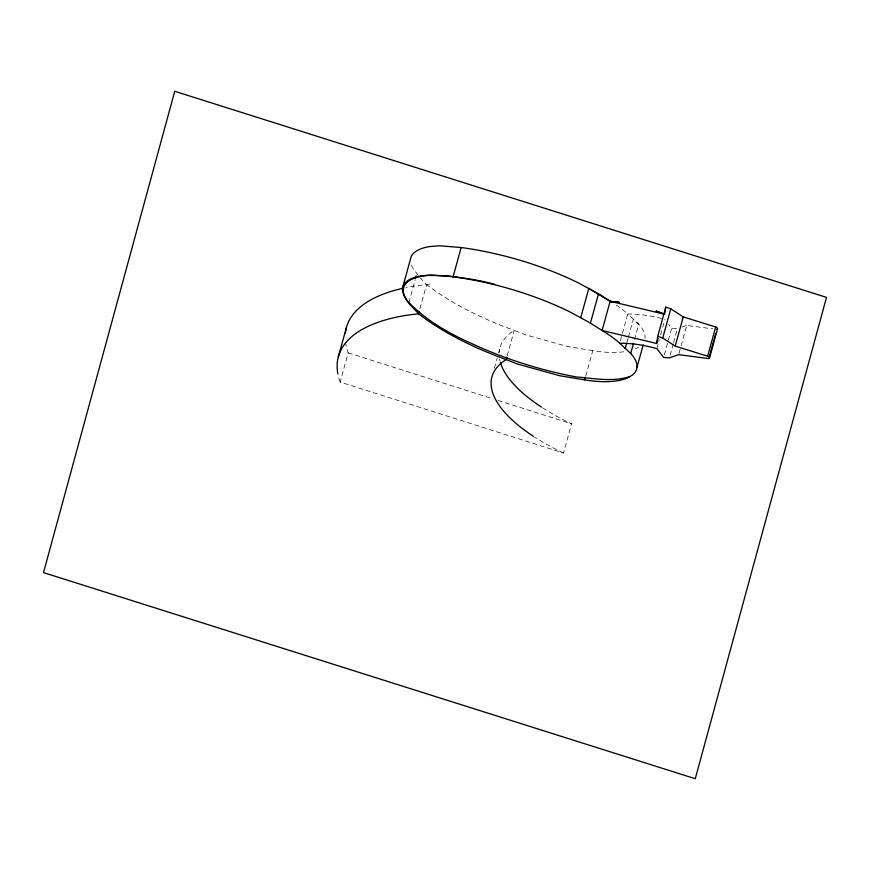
<?xml version="1.0" encoding="UTF-8"?>
<svg xmlns="http://www.w3.org/2000/svg" width="870" height="870" viewBox="0 0 870 870"><rect width="100%" height="100%" fill="white"/><g stroke="black" fill="none" stroke-linecap="round" stroke-linejoin="round"><path stroke-width="0.65" stroke-dasharray="4.35 3.26" d="M542.652 407.856A150.206 59.53 15.4 0 0 571.579 423.81L563.521 453.02L340.137 382.06L348.185 352.85A222.959 88.359 15.4 0 1 345.814 344.139M408.9 302.629L415.207 279.759M419.949 308.676L426.604 284.544L420.395 277.998M494.399 368.162L497.205 358.005M498.608 352.926L499.652 349.12M507.221 355.776L514.235 330.372A182.08 72.166 15.4 0 1 426.604 284.544M585.76 376.068L592.764 350.664A63.271 25.078 15.4 0 0 626.628 351.339M620.408 340.703L627.77 314.026A92.361 36.605 15.4 0 0 615.123 304.391M627.02 342.062L628.064 338.245M628.423 336.984L633.327 319.203L638.765 324.26A63.271 25.078 15.4 0 1 644.953 338.495M634.567 339.507L638.765 324.26L627.77 314.026A61.27 24.284 15.4 0 1 661.7 318.55M656.839 348.631L659.286 339.735M660.689 334.656L664.897 319.41M664.299 354.938L671.651 328.262L668.649 324.325M670.063 355.308L673.217 343.878M673.565 342.606L677.425 328.642L671.651 328.262M679.013 353.394L680.764 347.043M681.112 345.771L686.724 325.445L712.943 328.871M682.069 327.044L686.724 325.445M429.845 284.142L414.903 286.002A222.959 88.359 15.4 0 0 406.007 287.622M592.764 350.664L567.544 346.467L525.273 334.743L514.235 330.372A150.206 59.53 15.4 0 0 499.184 352.85M348.185 352.85L492.811 398.786M497.977 400.428L571.579 423.81M418.242 275.203L413.522 269.417L410.89 264.078M638.526 347.195A63.271 25.078 15.4 0 1 635.415 348.794M500.087 361.278A150.206 59.53 15.4 0 1 499.587 358.973M563.521 453.02A150.206 59.53 15.4 0 1 534.593 437.066M340.137 382.06A222.959 88.359 15.4 0 1 337.756 373.35"/><path stroke-width="1.3" d="M633.512 343.313L630.707 353.481A63.227 25.056 15.4 0 1 632.207 375.209L627.368 378.004A63.292 25.089 15.4 0 1 584.705 379.885L559.486 375.688L517.226 363.954L506.177 359.582A182.08 72.166 15.4 0 1 418.546 313.765C412.086 306.283 402.625 298.965 402.429 288.329A61.302 24.295 15.4 0 1 422.113 275.736L431.433 275.007L453.107 276.747A161.026 63.814 15.4 0 1 570.774 312.341L590.436 323.096L602.083 330.513L656.632 343.465L657.72 336.331L665.778 307.121L670.781 308.817L683.265 316.887L715.695 327A3.458 1.37 15.4 0 1 717.348 329.132M664.876 313.069L665.778 307.121M338.289 357.037L346.347 327.827M402.429 288.329L410.488 259.119A61.302 24.295 15.4 0 1 430.171 246.525L439.491 245.786L461.165 247.526A161.026 63.814 15.4 0 1 578.833 283.12L600.474 295.039L610.142 301.292A92.361 36.605 15.4 0 1 611.838 302.314M415.555 278.498L416.251 275.953M419.242 311.221L418.546 313.765L406.845 315.223A222.959 88.359 15.4 0 0 337.756 373.35M453.107 276.747L461.165 247.526M506.873 357.048L506.177 359.582A150.206 59.53 15.4 0 0 533.419 436.305M580.768 317.55L588.827 288.34L610.142 301.292L664.691 314.255L656.274 311.112L664.691 314.255M590.436 323.096L598.495 293.886M584.705 379.885L585.412 377.341M625.269 348.413L626.672 343.335M636.894 367.716L643.202 344.846M656.632 343.465L658.035 338.387M614.818 301.76L619.299 302.314L610.142 301.292L602.083 330.513A92.361 36.605 15.4 0 1 619.712 343.248L625.443 343.335A61.27 24.284 15.4 0 1 656.839 348.631L663.592 357.472L669.367 357.853L678.665 354.655L708.822 358.603A3.458 1.37 15.4 0 0 707.636 356.211L675.207 346.108L662.722 338.038L670.781 308.817M675.207 346.108L683.265 316.887M707.636 356.211L715.695 327M709.518 356.058L715.825 333.199M709.496 357.994L717.543 328.773M629.836 376.59C612.426 382.202 593.818 378.352 576.027 376.906A182.08 72.166 15.4 0 1 471.649 343.509C448.779 333.406 426.561 320.562 408.9 302.629A63.292 25.089 15.4 0 1 428.16 275.409L446.734 275.736L467.603 278.65A92.361 36.605 15.4 0 1 494.704 284.37M657.72 336.331L662.722 338.038M619.712 343.248L630.707 353.481M541.477 407.095A150.206 59.53 15.4 0 1 500.402 362.442M717.141 329.273A3.458 1.37 15.4 0 1 716.869 329.393M345.39 333.079A222.959 88.359 15.4 0 1 403.56 288.144M174.739 91.285L43.5 572.601L695.26 778.715L826.5 297.399L174.739 91.285"/></g></svg>
